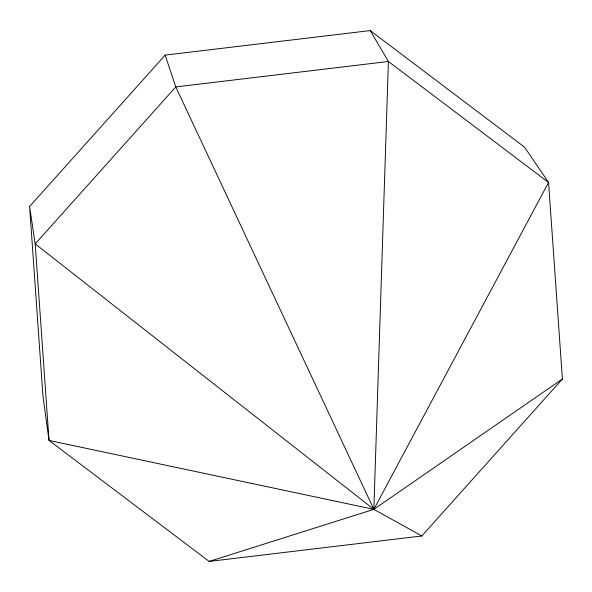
<?xml version="1.0" encoding="UTF-8"?>
<svg xmlns="http://www.w3.org/2000/svg" width="592" height="592" viewBox="0 0 592 592"><rect width="100%" height="100%" fill="white"/><g stroke="black" fill="none" stroke-linecap="round" stroke-linejoin="round"><path stroke-width="0.89" d="M29.6 206.497L165.161 55.123L370.215 30.577L524.645 147.238L548.562 182.454L562.4 378.998L421.83 535.975L209.191 561.423L49.04 440.448L42.95 396.026L29.6 206.497L35.202 243.904L49.04 440.448L373.855 509.349L421.83 535.975M562.4 378.998L373.855 509.349L209.191 561.423M370.215 30.577L388.411 61.479L548.562 182.454L373.855 509.349L35.202 243.904L175.772 86.928L388.411 61.479L373.855 509.349L175.772 86.928L165.161 55.123"/></g></svg>
